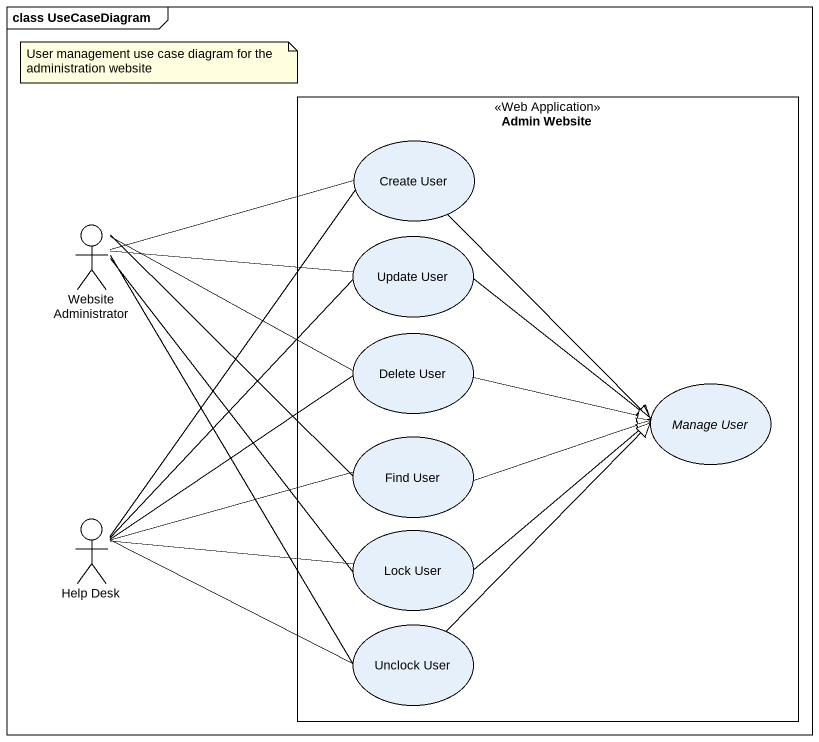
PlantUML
@startuml
mainframe class UseCaseDiagram
rectangle "Admin Website" as Admin_Website <<Web Application>> {
  usecase "Create User" as Create_User
  usecase "Update User" as Update_User
  usecase "Delete User" as Delete_User
  usecase "Manage User" as Manage_User
  usecase "Find User" as Find_User
  usecase "Lock User" as Lock_User
  usecase "Unclock User" as Unclock_User
}
actor "Website Administrator" as Website_Administrator
actor "Help Desk" as Help_Desk
Create_User --|> Manage_User
Website_Administrator -right- Create_User
Website_Administrator -right- Update_User
Website_Administrator -right- Delete_User
Website_Administrator -- Find_User
Website_Administrator -- Lock_User
Website_Administrator -- Unclock_User
Update_User -right-|> Manage_User
Delete_User -right-|> Manage_User
Find_User -right-|> Manage_User
Help_Desk -up- Create_User
Help_Desk -up- Update_User
Help_Desk -up- Delete_User
Help_Desk -right- Find_User
Help_Desk -right- Lock_User
Help_Desk -right- Unclock_User
Lock_User -right-|> Manage_User
Unclock_User -up-|> Manage_User
note as N1
  User management use case diagram for the administration website
end note
@enduml
